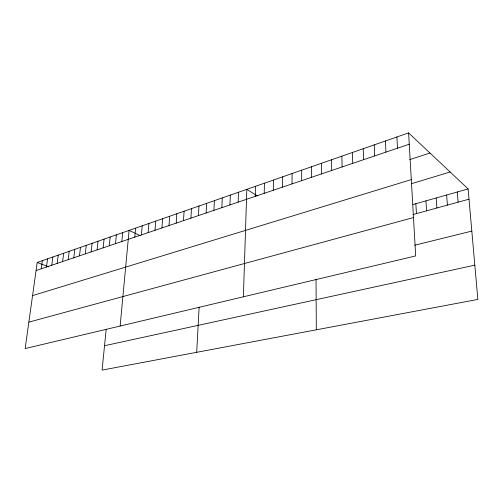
<?xml version="1.0" encoding="UTF-8"?>
<svg xmlns="http://www.w3.org/2000/svg" width="503" height="503" viewBox="0 0 503 503"><rect width="100%" height="100%" fill="white"/><g stroke="black" fill="none" stroke-linecap="round" stroke-linejoin="round"><path stroke-width="0.75" d="M301.655 180.646L301.681 170.196M292.023 183.903L292.098 173.535M282.573 187.103L282.705 176.811M273.305 190.241L273.481 180.03M264.201 193.322L264.433 183.186M255.273 196.346L255.543 186.292M243.395 296.801L246.816 189.335L257.448 195.931M238.139 202.149L238.497 192.234M229.921 204.928L230.324 195.089M221.848 207.664L222.288 197.893M213.913 210.348L214.391 200.647M196.692 352.314L199.138 307.251M206.111 212.989L206.626 203.357M198.44 215.586L198.987 206.023M190.895 218.139L191.48 208.644M183.476 220.654L184.092 211.216M176.176 223.125L176.823 213.756M169.002 225.551L169.674 216.246M161.935 227.947L162.639 218.704M154.987 230.299L155.716 221.119M148.146 232.612L148.907 223.495M141.412 234.895L142.198 225.834M134.785 237.139L135.596 228.136M120.135 326.038L129.095 230.405L140.123 235.611M121.833 241.522L122.694 232.638M106.158 329.559L102.084 370.107L477.85 299.423L468.104 188.914L408.599 132.893L37.209 262.465L25.15 348.573L415.692 255.933L408.599 132.893M115.508 243.666L116.388 234.838M109.27 245.772L110.182 237.007M103.134 247.853L104.064 239.139M97.092 249.897L98.035 241.239M91.131 251.915L92.099 243.314M85.265 253.902L86.252 245.351M79.48 255.857L80.486 247.363M73.778 257.788L74.802 249.35M68.163 259.693L69.2 251.299M62.623 261.566L63.68 253.229M57.16 263.415L58.235 255.128M51.778 265.238L52.865 257.002M46.471 267.036L47.578 258.844M41.24 268.803L42.359 260.667M36.078 270.551L409.253 144.216M409.631 159.633L429.983 153.025M32.563 295.619L411.291 179.609M411.429 183.714L450.135 172.001M413.026 204.539L468.104 188.914M412.881 214.586L469.01 199.169M28.853 322.134L413.479 217.566M414.642 245.219L471.827 231.097M104.536 345.718L474.826 265.163M37.209 262.465L48.722 266.886M457.271 191.989L458.107 202.162M446.633 195.007L447.4 205.098M436.183 197.968L436.893 207.991M425.928 200.879L426.575 210.82M415.849 203.734L416.44 213.605M396.898 136.973L397.471 148.209M385.443 140.972L385.933 152.113M374.219 144.889L374.641 155.936M363.223 148.725L363.575 159.684M352.452 152.478L352.735 163.349M341.889 156.163L342.109 166.946M331.54 159.778L331.691 170.473M321.392 163.318L321.486 173.931M316.035 279.266L316.312 329.811M311.439 166.789L311.476 177.32"/></g></svg>
